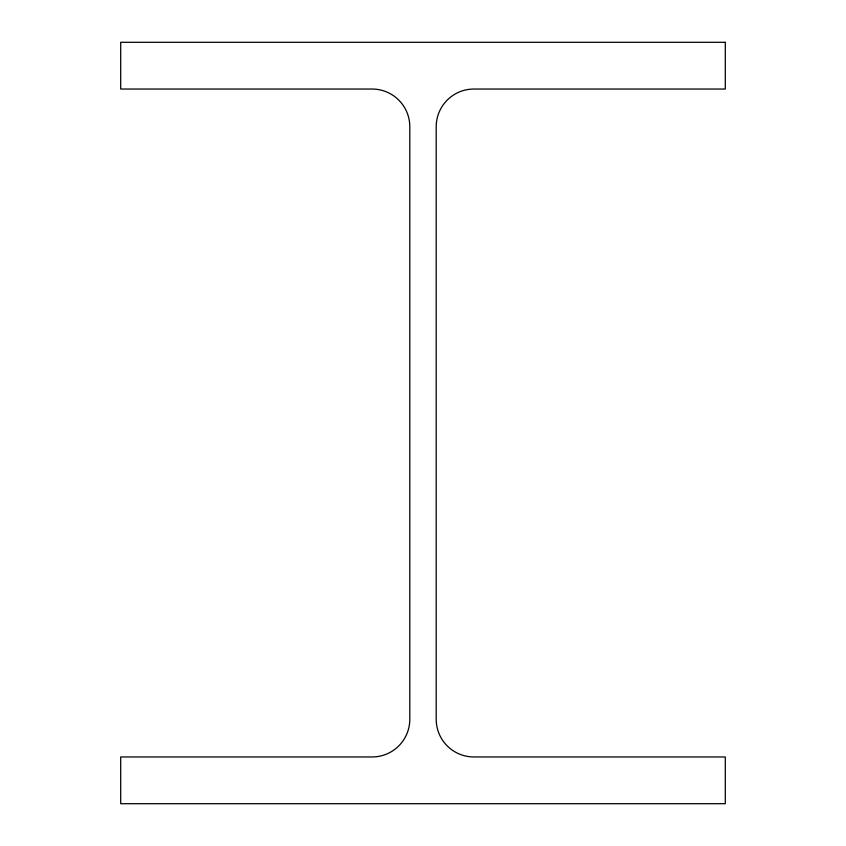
<?xml version="1.0" encoding="UTF-8"?>
<svg xmlns="http://www.w3.org/2000/svg" width="846" height="846" viewBox="0 0 846 846"><rect width="100%" height="100%" fill="white"/><g stroke="black" fill="none" stroke-linecap="round" stroke-linejoin="round"><path stroke-width="1.27" d="M725.297 42.3L120.703 42.3L120.703 89.042L372.113 89.042A37.689 37.689 0 0 1 409.802 126.731L409.802 719.269A37.689 37.689 0 0 1 372.113 756.959L120.703 756.959L120.703 803.7L725.297 803.7L725.297 756.959L473.887 756.959A37.689 37.689 0 0 1 436.198 719.269L436.198 126.731A37.689 37.689 0 0 1 473.887 89.042L725.297 89.042L725.297 42.3"/></g></svg>
